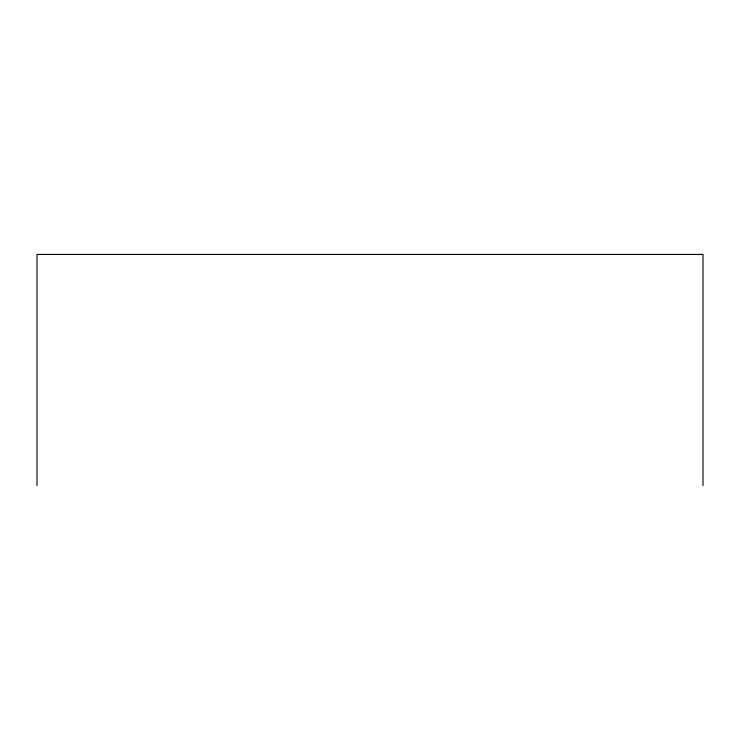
<?xml version="1.0" encoding="UTF-8"?>
<svg xmlns="http://www.w3.org/2000/svg" width="740" height="740" viewBox="0 0 740 740"><rect width="100%" height="100%" fill="white"/><g stroke="black" fill="none" stroke-linecap="round" stroke-linejoin="round"><path stroke-width="1.11" d="M703 485.56L703 254.44L37 254.44L37 485.56"/></g></svg>
